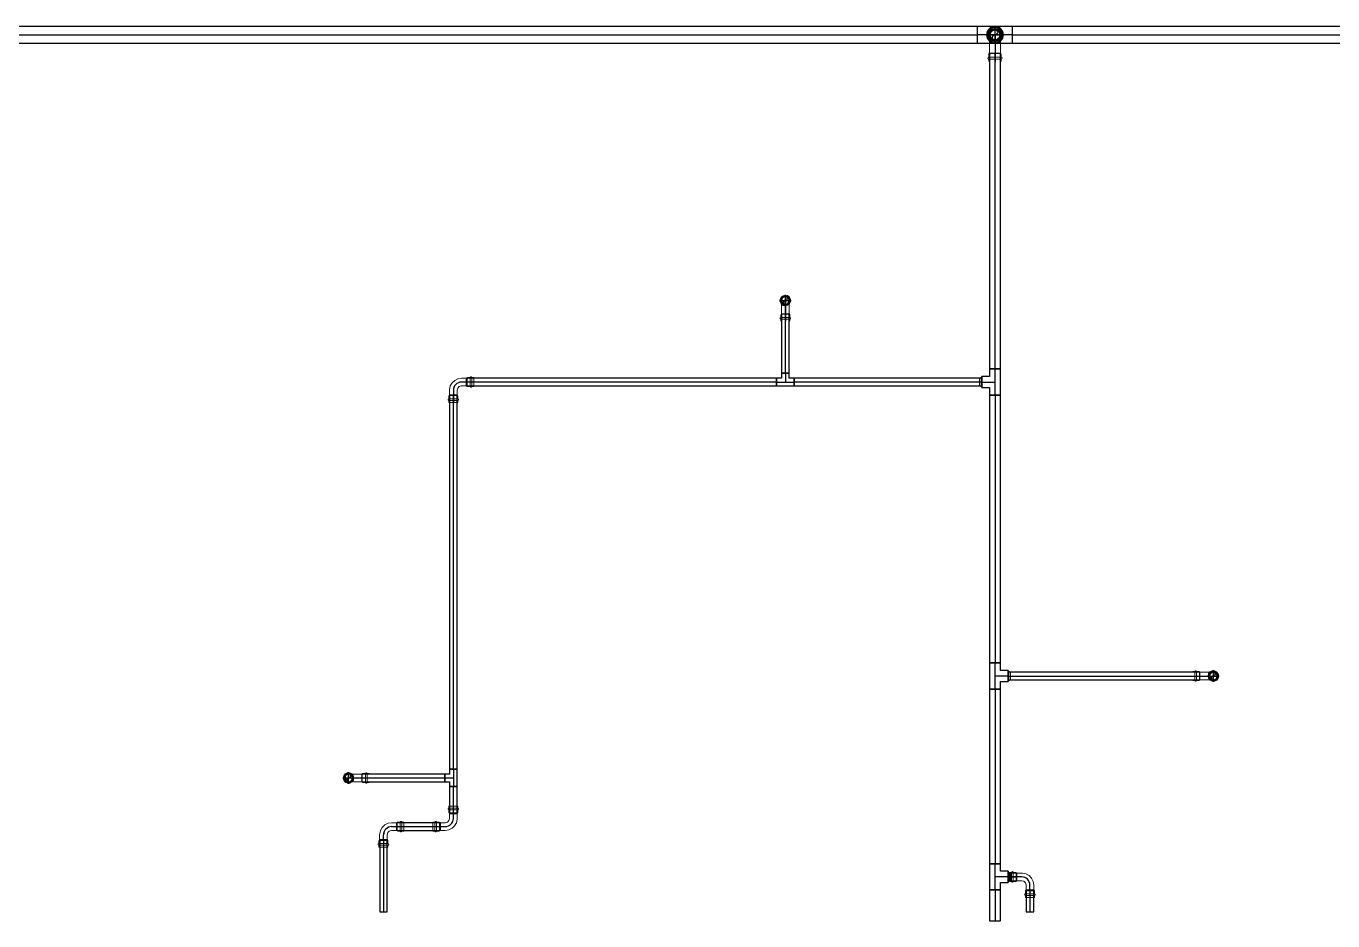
# Model space of a CAD drawing. Header units: inches. Extents: x -3325 to -59, y 5 to 733.
# Drawn here: x -1687 to -1462.6, y 119.8 to 273.5 of the extents above; entities that cross this region are included whole.
import ezdxf

# ---------------------------------------------------------------- set-up
doc = ezdxf.new("R2010")
doc.units = ezdxf.units.IN
doc.header["$MEASUREMENT"] = 0
doc.layers.add('P-PIPE', color=3, linetype='Continuous', lineweight=9)
doc.layers.add('X - REF - FP', color=7, linetype='Continuous', true_color=0xb90000)

# ---------------------------------------------------------------- blocks, each defined once
blk = doc.blocks.new('Victaulic-VicPress316-Elbow 90-45deg Style P568_P571 - Standard-523083-FIFTH LEVEL')
at = {"layer": 'P-PIPE'}
for p, q in [((-0.77, 3.52), (-0.77, 3.18)), ((0.77, 3.52), (-0.77, 3.52)), ((-0.77, 3.52), (0.77, 3.52)), ((-0.77, 3.18), (0.77, 3.18)), ((0.77, 3.18), (-0.77, 3.18)), ((-0.77, 2.89), (-0.77, 2.44)), ((-0.77, 2.89), (0.77, 2.89)), ((0.77, 2.89), (-0.77, 2.89)), ((-0.66, 3.52), (-0.66, 2.22)), ((-0.66, 3.52), (0.66, 3.52)), ((0.66, 3.52), (-0.66, 3.52)), ((-0.66, 2.33), (-0.66, 1.39)), ((0, 2.33), (-0.66, 2.33)), ((-0.66, 2.33), (0, 2.33)), ((0, 2.33), (0.66, 2.33)), ((0.66, 2.33), (0, 2.33)), ((0, 1.39), (0, 2.33)), ((0.66, 2.22), (0.66, 3.52)), ((0.66, 1.39), (0.66, 2.33)), ((0.77, 3.18), (0.77, 3.52)), ((0.77, 2.44), (0.77, 2.89)), ((-3.18, 0.77), (-3.52, 0.77)), ((-3.52, 0.77), (-3.52, -0.77)), ((-3.52, -0.77), (-3.52, 0.77)), ((-2.22, 0.66), (-3.52, 0.66)), ((-3.52, -0.66), (-3.52, 0.66)), ((-3.52, 0.66), (-3.52, -0.66)), ((-3.18, -0.77), (-3.18, 0.77)), ((-3.18, 0.77), (-3.18, -0.77)), ((-2.44, 0.77), (-2.89, 0.77)), ((-2.89, -0.77), (-2.89, 0.77)), ((-2.89, 0.77), (-2.89, -0.77)), ((-1.39, 0.66), (-2.33, 0.66)), ((-2.33, 0), (-2.33, 0.66)), ((-2.33, 0.66), (-2.33, 0)), ((-2.22, -0.66), (-2.22, 0.66)), ((-2.22, 0.66), (-2.22, -0.66)), ((-0.66, 2.22), (0.66, 2.22)), ((0.66, 2.22), (-0.66, 2.22)), ((-3.52, -0.66), (-2.22, -0.66)), ((-3.52, -0.77), (-3.18, -0.77)), ((-2.89, -0.77), (-2.44, -0.77)), ((-2.33, 0), (-2.33, -0.66)), ((-2.33, -0.66), (-2.33, 0)), ((-1.39, 0), (-2.33, 0)), ((-2.33, -0.66), (-1.39, -0.66))]:
    blk.add_line(p, q, dxfattribs=at)
at = {"layer": 'P-PIPE', "flags": 128}
for points in [[(-0.77, 2.89), (-0.89, 2.96), (-0.9, 3.1), (-0.79, 3.18), (-0.77, 3.18)], [(0.77, 3.18), (0.67, 3.18), (0.42, 3.18), (0.07, 3.18), (-0.3, 3.18), (-0.6, 3.18), (-0.75, 3.18), (-0.77, 3.18)], [(-0.77, 3.18), (-0.67, 3.18), (-0.42, 3.18), (-0.07, 3.18), (0.3, 3.18), (0.6, 3.18), (0.75, 3.18), (0.77, 3.18)], [(-0.77, 2.89), (-0.67, 2.89), (-0.42, 2.89), (-0.07, 2.89), (0.3, 2.89), (0.6, 2.89), (0.75, 2.89), (0.77, 2.89)], [(0.77, 2.89), (0.67, 2.89), (0.42, 2.89), (0.07, 2.89), (-0.3, 2.89), (-0.6, 2.89), (-0.75, 2.89), (-0.77, 2.89)], [(-0.66, 2.22), (-0.77, 2.41), (-0.77, 2.44)], [(0.77, 2.44), (0.68, 2.24), (0.66, 2.22)], [(0.77, 3.18), (0.89, 3.11), (0.9, 2.98), (0.79, 2.89), (0.77, 2.89)], [(-3.18, 0.77), (-3.11, 0.89), (-2.98, 0.9), (-2.89, 0.79), (-2.89, 0.77)], [(-3.18, 0.77), (-3.18, 0.67), (-3.18, 0.42), (-3.18, 0.07), (-3.18, -0.3), (-3.18, -0.6), (-3.18, -0.75), (-3.18, -0.77)], [(-3.18, -0.77), (-3.18, -0.67), (-3.18, -0.42), (-3.18, -0.07), (-3.18, 0.3), (-3.18, 0.6), (-3.18, 0.75), (-3.18, 0.77)], [(-2.89, -0.77), (-2.89, -0.67), (-2.89, -0.42), (-2.89, -0.07), (-2.89, 0.3), (-2.89, 0.6), (-2.89, 0.75), (-2.89, 0.77)], [(-2.89, 0.77), (-2.89, 0.67), (-2.89, 0.42), (-2.89, 0.07), (-2.89, -0.3), (-2.89, -0.6), (-2.89, -0.75), (-2.89, -0.77)], [(-2.44, 0.77), (-2.24, 0.68), (-2.22, 0.66)], [(-0.66, 1.39), (-0.75, 1.04), (-1, 0.77), (-1.35, 0.66), (-1.39, 0.66)], [(-1.39, -0.66), (-0.78, -0.56), (-0.23, -0.29), (0.22, 0.13), (0.53, 0.67), (0.65, 1.27), (0.66, 1.39)], [(-2.89, -0.77), (-2.96, -0.89), (-3.1, -0.9), (-3.18, -0.79), (-3.18, -0.77)], [(-2.22, -0.66), (-2.41, -0.77), (-2.44, -0.77)]]:
    blk.add_lwpolyline(points, dxfattribs=at)
at = {"layer": 'P-PIPE'}
blk.add_arc((-1.39, 1.39), 1.39, 270, 0, dxfattribs=at)
blk = doc.blocks.new('Victaulic-VicPress316-Elbow 90-45deg Style P568_P571 - Standard-V2-FIFTH LEVEL')
at = {"layer": 'P-PIPE'}
for p, q in [((-1934.31, 162.63), (-1934.64, 162.63)), ((-1933.35, 162.52), (-1934.64, 162.52)), ((-1934.64, 161.86), (-1934.64, 161.86)), ((-1934.64, 161.86), (-1934.64, 161.86)), ((-1934.64, 161.86), (-1934.64, 161.86)), ((-1934.64, 161.86), (-1934.64, 161.86)), ((-1934.31, 161.86), (-1934.31, 161.86)), ((-1934.31, 161.86), (-1934.31, 161.86)), ((-1933.56, 162.63), (-1934.02, 162.63)), ((-1934.02, 161.86), (-1934.02, 161.86)), ((-1934.02, 161.86), (-1934.02, 161.86)), ((-1932.52, 162.52), (-1933.45, 162.52)), ((-1933.45, 162.52), (-1933.45, 161.86)), ((-1933.45, 161.86), (-1933.45, 162.52)), ((-1933.45, 161.86), (-1933.45, 161.21)), ((-1933.45, 161.21), (-1933.45, 161.86)), ((-1932.52, 161.86), (-1933.45, 161.86)), ((-1933.35, 161.86), (-1933.35, 161.86)), ((-1933.35, 161.86), (-1933.35, 161.86)), ((-1932.52, 161.86), (-1931.12, 161.86)), ((-1931.12, 161.86), (-1931.12, 161.86)), ((-1934.64, 161.21), (-1933.35, 161.21)), ((-1934.64, 161.1), (-1934.31, 161.1)), ((-1934.02, 161.1), (-1933.56, 161.1)), ((-1933.45, 161.21), (-1932.52, 161.21))]:
    blk.add_line(p, q, dxfattribs=at)
at = {"layer": 'P-PIPE', "flags": 128}
for points in [[(-1934.31, 162.63), (-1934.24, 162.75), (-1934.1, 162.76), (-1934.02, 162.65), (-1934.02, 162.63)], [(-1934.31, 162.63), (-1934.31, 162.54), (-1934.31, 162.29), (-1934.31, 161.93), (-1934.31, 161.86)], [(-1934.31, 161.86), (-1934.31, 162.23), (-1934.31, 162.51), (-1934.31, 162.63), (-1934.31, 162.63)], [(-1934.31, 161.1), (-1934.31, 161.19), (-1934.31, 161.44), (-1934.31, 161.8), (-1934.31, 161.86)], [(-1934.31, 161.86), (-1934.31, 161.5), (-1934.31, 161.22), (-1934.31, 161.1), (-1934.31, 161.1)], [(-1934.02, 162.63), (-1934.02, 162.54), (-1934.02, 162.29), (-1934.02, 161.93), (-1934.02, 161.86)], [(-1934.02, 161.86), (-1934.02, 162.23), (-1934.02, 162.51), (-1934.02, 162.63), (-1934.02, 162.63)], [(-1934.02, 161.1), (-1934.02, 161.19), (-1934.02, 161.44), (-1934.02, 161.8), (-1934.02, 161.86)], [(-1934.02, 161.86), (-1934.02, 161.5), (-1934.02, 161.22), (-1934.02, 161.1), (-1934.02, 161.1)], [(-1933.56, 162.63), (-1933.36, 162.54), (-1933.35, 162.52)], [(-1931.12, 162.52), (-1931.22, 162.52), (-1931.48, 162.52), (-1931.89, 162.52), (-1932.37, 162.52), (-1932.52, 162.52)], [(-1930.21, 161.86), (-1930.31, 162.26), (-1930.56, 162.58), (-1930.93, 162.76), (-1931.34, 162.75), (-1931.71, 162.56), (-1931.96, 162.24), (-1932.04, 161.86)], [(-1932.04, 161.86), (-1931.94, 161.47), (-1931.69, 161.15), (-1931.32, 160.97), (-1930.91, 160.98), (-1930.54, 161.17), (-1930.29, 161.49), (-1930.21, 161.86)], [(-1930.36, 161.86), (-1930.45, 162.23), (-1930.7, 162.51), (-1931.06, 162.63), (-1931.43, 162.57), (-1931.73, 162.34), (-1931.88, 162), (-1931.89, 161.86)], [(-1931.89, 161.86), (-1931.8, 161.5), (-1931.55, 161.22), (-1931.19, 161.1), (-1930.82, 161.16), (-1930.52, 161.39), (-1930.37, 161.73), (-1930.36, 161.86)], [(-1934.02, 161.1), (-1934.08, 160.98), (-1934.22, 160.97), (-1934.31, 161.08), (-1934.31, 161.1)], [(-1933.35, 161.21), (-1933.54, 161.1), (-1933.56, 161.1)], [(-1932.52, 161.21), (-1932.02, 161.21), (-1931.59, 161.21), (-1931.28, 161.21), (-1931.13, 161.21), (-1931.12, 161.21)]]:
    blk.add_lwpolyline(points, dxfattribs=at)
at = {"layer": 'P-PIPE'}
for radius, start, end in [(0.766, 0, 180), (0.766, 0, 180), (0.766, 0, 180), (0.766, 180, 0), (0.766, 180, 0), (0.766, 180, 0), (0.657, 0, 180), (0.657, 0, 180), (0.657, 90, 180), (0.658, 180, 0), (0.658, 180, 0), (0.657, 180, 270), (0.658, 0, 90), (0.658, 270, 0)]:
    blk.add_arc((-1931.12, 161.86), radius, start, end, dxfattribs=at)
blk = doc.blocks.new('Victaulic-VicPress316-Elbow 90-45deg Style P568_P571 - Standard-V1-FIFTH LEVEL')
at = {"layer": 'P-PIPE'}
for p, q in [((-2327.12, 161.86), (-2327.12, 161.86)), ((-2327.12, 161.86), (-2325.73, 161.86)), ((-2324.79, 162.52), (-2325.73, 162.52)), ((-2325.73, 161.86), (-2324.79, 161.86)), ((-2323.6, 162.52), (-2324.9, 162.52)), ((-2324.9, 161.86), (-2324.9, 161.86)), ((-2324.9, 161.86), (-2324.9, 161.86)), ((-2324.79, 162.52), (-2324.79, 161.86)), ((-2324.79, 161.86), (-2324.79, 162.52)), ((-2324.79, 161.86), (-2324.79, 161.21)), ((-2324.79, 161.21), (-2324.79, 161.86)), ((-2324.23, 162.63), (-2324.69, 162.63)), ((-2324.23, 161.86), (-2324.23, 161.86)), ((-2324.23, 161.86), (-2324.23, 161.86)), ((-2323.6, 162.63), (-2323.94, 162.63)), ((-2323.94, 161.86), (-2323.94, 161.86)), ((-2323.94, 161.86), (-2323.94, 161.86)), ((-2323.6, 161.86), (-2323.6, 161.86)), ((-2323.6, 161.86), (-2323.6, 161.86)), ((-2323.6, 161.86), (-2323.6, 161.86)), ((-2323.6, 161.86), (-2323.6, 161.86)), ((-2325.73, 161.21), (-2324.79, 161.21)), ((-2324.9, 161.21), (-2323.6, 161.21)), ((-2324.69, 161.1), (-2324.23, 161.1)), ((-2323.94, 161.1), (-2323.6, 161.1))]:
    blk.add_line(p, q, dxfattribs=at)
at = {"layer": 'P-PIPE', "flags": 128}
for points in [[(-2326.21, 161.86), (-2326.31, 162.26), (-2326.56, 162.58), (-2326.93, 162.76), (-2327.34, 162.75), (-2327.71, 162.56), (-2327.96, 162.24), (-2328.04, 161.86)], [(-2328.04, 161.86), (-2327.94, 161.47), (-2327.69, 161.15), (-2327.32, 160.97), (-2326.91, 160.98), (-2326.54, 161.17), (-2326.29, 161.49), (-2326.21, 161.86)], [(-2326.36, 161.86), (-2326.45, 162.23), (-2326.7, 162.51), (-2327.06, 162.63), (-2327.43, 162.57), (-2327.73, 162.34), (-2327.88, 162), (-2327.89, 161.86)], [(-2327.89, 161.86), (-2327.8, 161.5), (-2327.55, 161.22), (-2327.19, 161.1), (-2326.82, 161.16), (-2326.52, 161.39), (-2326.37, 161.73), (-2326.36, 161.86)], [(-2325.73, 162.52), (-2326.23, 162.52), (-2326.66, 162.52), (-2326.97, 162.52), (-2327.12, 162.52), (-2327.12, 162.52)], [(-2324.9, 162.52), (-2324.71, 162.63), (-2324.69, 162.63)], [(-2324.23, 162.63), (-2324.17, 162.75), (-2324.03, 162.76), (-2323.94, 162.65), (-2323.94, 162.63)], [(-2324.23, 162.63), (-2324.23, 162.54), (-2324.23, 162.29), (-2324.23, 161.93), (-2324.23, 161.86)], [(-2324.23, 161.86), (-2324.23, 162.23), (-2324.23, 162.51), (-2324.23, 162.63), (-2324.23, 162.63)], [(-2324.23, 161.1), (-2324.23, 161.19), (-2324.23, 161.44), (-2324.23, 161.8), (-2324.23, 161.86)], [(-2324.23, 161.86), (-2324.23, 161.5), (-2324.23, 161.22), (-2324.23, 161.1), (-2324.23, 161.1)], [(-2323.94, 162.63), (-2323.94, 162.54), (-2323.94, 162.29), (-2323.94, 161.93), (-2323.94, 161.86)], [(-2323.94, 161.86), (-2323.94, 162.23), (-2323.94, 162.51), (-2323.94, 162.63), (-2323.94, 162.63)], [(-2323.94, 161.1), (-2323.94, 161.19), (-2323.94, 161.44), (-2323.94, 161.8), (-2323.94, 161.86)], [(-2323.94, 161.86), (-2323.94, 161.5), (-2323.94, 161.22), (-2323.94, 161.1), (-2323.94, 161.1)], [(-2327.12, 161.21), (-2327.03, 161.21), (-2326.77, 161.21), (-2326.36, 161.21), (-2325.88, 161.21), (-2325.73, 161.21)], [(-2324.69, 161.1), (-2324.89, 161.19), (-2324.9, 161.21)], [(-2323.94, 161.1), (-2324.01, 160.98), (-2324.15, 160.97), (-2324.23, 161.08), (-2324.23, 161.1)]]:
    blk.add_lwpolyline(points, dxfattribs=at)
at = {"layer": 'P-PIPE'}
for radius, start, end in [(0.767, 0, 180), (0.767, 0, 180), (0.767, 0, 180), (0.767, 180, 360), (0.767, 180, 0), (0.767, 180, 0), (0.657, 360, 180), (0.657, 0, 180), (0.657, 90, 180), (0.658, 180, 0), (0.658, 180, 0), (0.657, 180, 270), (0.658, 0, 90), (0.658, 270, 0)]:
    blk.add_arc((-2327.12, 161.86), radius, start, end, dxfattribs=at)
blk = doc.blocks.new('Victaulic-VicPress316-Elbow 90-45deg Style P568_P571 - Standard-1244383-FIFTH LEVEL')
at = {"layer": 'P-PIPE'}
for p, q in [((-3.18, 0.77), (-3.52, 0.77)), ((-3.52, 0.77), (-3.52, -0.77)), ((-3.52, -0.77), (-3.52, 0.77)), ((-2.22, 0.66), (-3.52, 0.66)), ((-3.52, -0.66), (-3.52, 0.66)), ((-3.52, 0.66), (-3.52, -0.66)), ((-3.18, -0.77), (-3.18, 0.77)), ((-3.18, 0.77), (-3.18, -0.77)), ((-2.44, 0.77), (-2.89, 0.77)), ((-2.89, -0.77), (-2.89, 0.77)), ((-2.89, 0.77), (-2.89, -0.77)), ((-1.39, 0.66), (-2.33, 0.66)), ((-2.33, 0), (-2.33, 0.66)), ((-2.33, 0.66), (-2.33, 0)), ((-2.33, 0), (-2.33, -0.66)), ((-2.33, -0.66), (-2.33, 0)), ((-1.39, 0), (-2.33, 0)), ((-2.22, -0.66), (-2.22, 0.66)), ((-2.22, 0.66), (-2.22, -0.66)), ((-3.52, -0.66), (-2.22, -0.66)), ((-3.52, -0.77), (-3.18, -0.77)), ((-2.89, -0.77), (-2.44, -0.77)), ((-2.33, -0.66), (-1.39, -0.66)), ((-0.66, -1.39), (-0.66, -2.33)), ((-0.66, -2.22), (-0.66, -3.52)), ((0.66, -2.22), (-0.66, -2.22)), ((-0.66, -2.22), (0.66, -2.22)), ((0, -1.39), (0, -2.33)), ((0.66, -2.33), (0.66, -1.39)), ((0.66, -3.52), (0.66, -2.22)), ((-0.77, -2.44), (-0.77, -2.89)), ((0.77, -2.89), (-0.77, -2.89)), ((-0.77, -2.89), (0.77, -2.89)), ((-0.77, -3.18), (-0.77, -3.52)), ((0.77, -3.18), (-0.77, -3.18)), ((-0.77, -3.18), (0.77, -3.18)), ((-0.77, -3.52), (0.77, -3.52)), ((0.77, -3.52), (-0.77, -3.52)), ((0, -2.33), (-0.66, -2.33)), ((-0.66, -2.33), (0, -2.33)), ((0.66, -3.52), (-0.66, -3.52)), ((-0.66, -3.52), (0.66, -3.52)), ((0, -2.33), (0.66, -2.33)), ((0.66, -2.33), (0, -2.33)), ((0.77, -2.89), (0.77, -2.44)), ((0.77, -3.52), (0.77, -3.18))]:
    blk.add_line(p, q, dxfattribs=at)
at = {"layer": 'P-PIPE', "flags": 128}
for points in [[(-3.18, 0.77), (-3.11, 0.89), (-2.98, 0.9), (-2.89, 0.79), (-2.89, 0.77)], [(-3.18, 0.77), (-3.18, 0.67), (-3.18, 0.42), (-3.18, 0.07), (-3.18, -0.3), (-3.18, -0.6), (-3.18, -0.75), (-3.18, -0.77)], [(-3.18, -0.77), (-3.18, -0.67), (-3.18, -0.42), (-3.18, -0.07), (-3.18, 0.3), (-3.18, 0.6), (-3.18, 0.75), (-3.18, 0.77)], [(-2.89, -0.77), (-2.89, -0.67), (-2.89, -0.42), (-2.89, -0.07), (-2.89, 0.3), (-2.89, 0.6), (-2.89, 0.75), (-2.89, 0.77)], [(-2.89, 0.77), (-2.89, 0.67), (-2.89, 0.42), (-2.89, 0.07), (-2.89, -0.3), (-2.89, -0.6), (-2.89, -0.75), (-2.89, -0.77)], [(-2.44, 0.77), (-2.24, 0.68), (-2.22, 0.66)], [(0.66, -1.39), (0.56, -0.78), (0.29, -0.23), (-0.13, 0.22), (-0.67, 0.53), (-1.27, 0.65), (-1.39, 0.66)], [(-2.89, -0.77), (-2.96, -0.89), (-3.1, -0.9), (-3.18, -0.79), (-3.18, -0.77)], [(-2.22, -0.66), (-2.41, -0.77), (-2.44, -0.77)], [(-1.39, -0.66), (-1.04, -0.75), (-0.77, -1), (-0.66, -1.35), (-0.66, -1.39)], [(-0.77, -2.44), (-0.68, -2.24), (-0.66, -2.22)], [(0.66, -2.22), (0.77, -2.41), (0.77, -2.44)], [(-0.77, -3.18), (-0.89, -3.11), (-0.9, -2.98), (-0.79, -2.89), (-0.77, -2.89)], [(0.77, -2.89), (0.67, -2.89), (0.42, -2.89), (0.07, -2.89), (-0.3, -2.89), (-0.6, -2.89), (-0.75, -2.89), (-0.77, -2.89)], [(-0.77, -2.89), (-0.67, -2.89), (-0.42, -2.89), (-0.07, -2.89), (0.3, -2.89), (0.6, -2.89), (0.75, -2.89), (0.77, -2.89)], [(-0.77, -3.18), (-0.67, -3.18), (-0.42, -3.18), (-0.07, -3.18), (0.3, -3.18), (0.6, -3.18), (0.75, -3.18), (0.77, -3.18)], [(0.77, -3.18), (0.67, -3.18), (0.42, -3.18), (0.07, -3.18), (-0.3, -3.18), (-0.6, -3.18), (-0.75, -3.18), (-0.77, -3.18)], [(0.77, -2.89), (0.89, -2.96), (0.9, -3.1), (0.79, -3.18), (0.77, -3.18)]]:
    blk.add_lwpolyline(points, dxfattribs=at)
at = {"layer": 'P-PIPE'}
blk.add_arc((-1.39, -1.39), 1.39, 360, 90, dxfattribs=at)
blk = doc.blocks.new('Transition - Generic - Plumbing-CW-1126388-FIFTH LEVEL')
at = {"layer": 'P-PIPE'}
for radius, start, end in [(1.31, 0, 180), (1.31, 180, 0), (0.812, 0, 180), (0.813, 180, 0)]:
    blk.add_arc((-2607, 272), radius, start, end, dxfattribs=at)
blk = doc.blocks.new('Victaulic-VicPress316-Elbow 90-45deg Style P568_P571 - Standard-V11-FIFTH LEVEL')
at = {"layer": 'P-PIPE'}
for p, q in [((-3077.06, 595.55), (-3077.06, 595.17)), ((-3077.06, 594.85), (-3077.06, 594.29)), ((-3076.95, 595.55), (-3076.95, 594.07)), ((-3076, 595.55), (-3076, 595.55)), ((-3076, 595.55), (-3076, 595.55)), ((-3076, 595.55), (-3076, 595.55)), ((-3076, 595.55), (-3076, 595.55)), ((-3076, 595.17), (-3076, 595.17)), ((-3076, 595.17), (-3076, 595.17)), ((-3076, 594.85), (-3076, 594.85)), ((-3076, 594.85), (-3076, 594.85)), ((-3075.05, 594.07), (-3075.05, 595.55)), ((-3074.94, 595.17), (-3074.94, 595.55)), ((-3074.94, 594.29), (-3074.94, 594.85)), ((-3076.95, 594.18), (-3076.95, 593.02)), ((-3076, 594.18), (-3076.95, 594.18)), ((-3076.95, 594.18), (-3076, 594.18)), ((-3075.05, 594.18), (-3076, 594.18)), ((-3076, 594.18), (-3075.05, 594.18)), ((-3076, 593.02), (-3076, 594.18)), ((-3076, 594.07), (-3076, 594.07)), ((-3076, 594.07), (-3076, 594.07)), ((-3076, 591), (-3076, 593.02)), ((-3075.05, 593.02), (-3075.05, 594.18)), ((-3076, 591), (-3076, 591))]:
    blk.add_line(p, q, dxfattribs=at)
at = {"layer": 'P-PIPE', "flags": 128}
for points in [[(-3077.06, 594.85), (-3077.2, 594.92), (-3077.21, 595.08), (-3077.09, 595.17), (-3077.06, 595.17)], [(-3077.06, 595.17), (-3076.97, 595.17), (-3076.71, 595.17), (-3076.32, 595.17), (-3076, 595.17)], [(-3076, 595.17), (-3076.44, 595.17), (-3076.79, 595.17), (-3077.01, 595.17), (-3077.06, 595.17)], [(-3077.06, 594.85), (-3076.97, 594.85), (-3076.71, 594.85), (-3076.32, 594.85), (-3076, 594.85)], [(-3076, 594.85), (-3076.44, 594.85), (-3076.79, 594.85), (-3077.01, 594.85), (-3077.06, 594.85)], [(-3074.94, 595.17), (-3075.04, 595.17), (-3075.3, 595.17), (-3075.68, 595.17), (-3076, 595.17)], [(-3076, 595.17), (-3075.57, 595.17), (-3075.21, 595.17), (-3074.99, 595.17), (-3074.94, 595.17)], [(-3074.94, 594.85), (-3075.04, 594.85), (-3075.3, 594.85), (-3075.68, 594.85), (-3076, 594.85)], [(-3076, 594.85), (-3075.57, 594.85), (-3075.21, 594.85), (-3074.99, 594.85), (-3074.94, 594.85)], [(-3074.94, 595.17), (-3074.81, 595.1), (-3074.79, 594.94), (-3074.92, 594.85), (-3074.94, 594.85)], [(-3076.95, 594.07), (-3077.06, 594.26), (-3077.06, 594.29)], [(-3076.95, 591), (-3076.95, 591.09), (-3076.95, 591.36), (-3076.95, 591.79), (-3076.95, 592.32), (-3076.95, 592.92), (-3076.95, 593.02)], [(-3074.94, 594.29), (-3075.03, 594.09), (-3075.05, 594.07)], [(-3075.05, 593.02), (-3075.05, 592.41), (-3075.05, 591.86), (-3075.05, 591.42), (-3075.05, 591.12), (-3075.05, 591), (-3075.05, 591)], [(-3076, 592.22), (-3076.47, 592.13), (-3076.87, 591.87), (-3077.13, 591.47), (-3077.23, 591.01), (-3077.14, 590.54), (-3076.87, 590.14), (-3076.48, 589.87), (-3076.02, 589.78), (-3076, 589.78)], [(-3076.95, 591), (-3076.86, 591.41), (-3076.6, 591.74), (-3076.23, 591.92), (-3076, 591.95)], [(-3076, 590.05), (-3076.41, 590.14), (-3076.74, 590.4), (-3076.93, 590.78), (-3076.95, 591)], [(-3076, 589.78), (-3075.54, 589.87), (-3075.14, 590.13), (-3074.87, 590.53), (-3074.78, 590.99), (-3074.87, 591.46), (-3075.13, 591.86), (-3075.53, 592.13), (-3075.99, 592.22), (-3076, 592.22)], [(-3076, 591.95), (-3075.59, 591.86), (-3075.27, 591.6), (-3075.08, 591.22), (-3075.05, 591)], [(-3075.05, 591), (-3075.15, 590.59), (-3075.4, 590.26), (-3075.78, 590.08), (-3076, 590.05)]]:
    blk.add_lwpolyline(points, dxfattribs=at)
at = {"layer": 'P-PIPE'}
for radius, start, end in [(1.06, 90, 270), (1.06, 90, 270), (1.06, 90, 270), (0.95, 90, 270), (0.95, 90, 270), (0.95, 90, 180), (0.95, 180, 270), (1.06, 270, 90), (1.06, 270, 90), (1.06, 270, 90), (0.95, 270, 90), (0.95, 270, 90), (0.95, 0, 90), (0.95, 270, 0)]:
    blk.add_arc((-3076, 591), radius, start, end, dxfattribs=at)

msp = doc.modelspace()

# ---------------------------------------------------------------- linework, layer by layer
at = {"layer": 'X - REF - FP'}
for p, q in [((-1523.62, 273.44), (-1844.63, 273.44)), ((-1844.63, 272), (-1523.62, 272)), ((-1844.63, 272), (-1523.62, 272)), ((-1517.63, 273.44), (-1523.62, 273.44)), ((-1523.62, 270.56), (-1523.62, 273.44)), ((-1517.63, 272), (-1523.62, 272)), ((-1522.12, 272), (-1519.12, 272)), ((-1520.62, 270.5), (-1520.62, 273.5)), ((-1520.62, 272), (-1520.62, 269.98)), ((-1402.62, 273.44), (-1517.63, 273.44)), ((-1517.63, 270.56), (-1517.63, 273.44)), ((-1517.63, 272), (-1402.62, 272)), ((-1517.63, 272), (-1402.62, 272)), ((-1844.63, 270.56), (-1523.62, 270.56)), ((-1523.62, 270.56), (-1517.63, 270.56)), ((-1520.62, 269.98), (-1520.62, 268.82)), ((-1520.62, 269.98), (-1520.62, 267.45)), ((-1517.63, 270.56), (-1402.62, 270.56)), ((-1521.58, 268.82), (-1521.58, 214.61)), ((-1519.67, 268.82), (-1521.58, 268.82)), ((-1520.62, 214.61), (-1520.62, 268.82)), ((-1520.62, 214.61), (-1520.62, 268.82)), ((-1519.67, 214.61), (-1519.67, 268.82)), ((-1556.62, 225.36), (-1556.62, 227.36)), ((-1557.62, 226.36), (-1555.62, 226.36)), ((-1556.62, 226.36), (-1556.62, 224.97)), ((-1556.62, 224.97), (-1556.62, 224.03)), ((-1556.62, 224.97), (-1556.62, 222.84)), ((-1557.28, 224.03), (-1557.28, 213.86)), ((-1555.97, 224.03), (-1557.28, 224.03)), ((-1556.62, 213.86), (-1556.62, 224.03)), ((-1556.62, 213.86), (-1556.62, 224.03)), ((-1555.97, 213.86), (-1555.97, 224.03)), ((-1555.97, 213.86), (-1557.28, 213.86)), ((-1557.28, 213.86), (-1557.28, 213.02)), ((-1557.28, 213.86), (-1555.97, 213.86)), ((-1555.97, 213.86), (-1557.28, 213.86)), ((-1556.62, 213.86), (-1556.62, 212.36)), ((-1555.97, 213.02), (-1555.97, 213.86)), ((-1522.87, 213.18), (-1523.28, 212.93)), ((-1521.58, 213.32), (-1522.87, 213.32)), ((-1522.87, 211.41), (-1522.87, 213.32)), ((-1522.87, 213.32), (-1522.87, 211.41)), ((-1521.58, 214.61), (-1521.58, 213.32)), ((-1521.58, 214.61), (-1519.67, 214.61)), ((-1519.67, 214.61), (-1521.58, 214.61)), ((-1519.67, 214.61), (-1521.58, 214.61)), ((-1520.62, 210.12), (-1520.62, 214.61)), ((-1519.67, 210.12), (-1519.67, 214.61)), ((-1613.63, 210.97), (-1613.63, 210.03)), ((-1613.63, 210.97), (-1613.63, 208.84)), ((-1611.29, 212.36), (-1612.23, 212.36)), ((-1558.12, 213.02), (-1611.29, 213.02)), ((-1611.29, 213.02), (-1611.29, 211.71)), ((-1558.12, 212.36), (-1611.29, 212.36)), ((-1558.12, 212.36), (-1611.29, 212.36)), ((-1611.29, 211.71), (-1558.12, 211.71)), ((-1558.12, 213.02), (-1558.12, 211.71)), ((-1557.28, 213.02), (-1558.12, 213.02)), ((-1558.12, 213.02), (-1558.12, 211.71)), ((-1558.12, 211.71), (-1558.12, 213.02)), ((-1558.12, 212.36), (-1555.13, 212.36)), ((-1558.12, 211.71), (-1555.13, 211.71)), ((-1555.13, 213.02), (-1555.97, 213.02)), ((-1555.13, 213.02), (-1555.13, 211.71)), ((-1555.13, 211.71), (-1555.13, 213.02)), ((-1523.28, 213.02), (-1555.13, 213.02)), ((-1555.13, 213.02), (-1555.13, 211.71)), ((-1523.28, 212.36), (-1555.13, 212.36)), ((-1523.28, 212.36), (-1555.13, 212.36)), ((-1555.13, 211.71), (-1523.28, 211.71)), ((-1523.28, 213.02), (-1523.28, 211.71)), ((-1522.87, 212.36), (-1523.28, 212.36)), ((-1523.28, 211.8), (-1522.87, 211.55)), ((-1522.87, 212.36), (-1520.62, 212.36)), ((-1522.87, 211.41), (-1521.58, 211.41)), ((-1521.58, 211.41), (-1521.58, 210.12)), ((-1614.28, 210.03), (-1614.28, 145.86)), ((-1612.97, 210.03), (-1614.28, 210.03)), ((-1613.63, 145.86), (-1613.63, 210.03)), ((-1613.63, 145.86), (-1613.63, 210.03)), ((-1612.97, 145.86), (-1612.97, 210.03)), ((-1521.58, 210.12), (-1521.58, 164.11)), ((-1521.58, 210.12), (-1519.67, 210.12)), ((-1521.58, 210.12), (-1519.67, 210.12)), ((-1519.67, 210.12), (-1521.58, 210.12)), ((-1520.62, 210.12), (-1520.62, 164.11)), ((-1520.62, 210.12), (-1520.62, 164.11)), ((-1519.67, 164.11), (-1519.67, 210.12)), ((-1521.58, 164.11), (-1521.58, 159.62)), ((-1519.67, 164.11), (-1521.58, 164.11)), ((-1521.58, 164.11), (-1519.67, 164.11)), ((-1521.58, 164.11), (-1519.67, 164.11)), ((-1520.62, 159.62), (-1520.62, 164.11)), ((-1519.67, 162.82), (-1519.67, 164.11)), ((-1518.38, 161.86), (-1520.62, 161.86)), ((-1518.38, 162.82), (-1519.67, 162.82)), ((-1518.38, 160.91), (-1518.38, 162.82)), ((-1518.38, 162.82), (-1518.38, 160.91)), ((-1517.97, 162.43), (-1518.38, 162.68)), ((-1518.38, 161.86), (-1517.97, 161.86)), ((-1485.45, 162.52), (-1517.97, 162.52)), ((-1517.97, 161.21), (-1517.97, 162.52)), ((-1517.97, 161.86), (-1485.45, 161.86)), ((-1517.97, 161.86), (-1485.45, 161.86)), ((-1485.45, 161.21), (-1485.45, 162.52)), ((-1485.45, 161.86), (-1484.52, 161.86)), ((-1484.52, 161.86), (-1483.12, 161.86)), ((-1484.12, 161.86), (-1482.12, 161.86)), ((-1483.12, 160.86), (-1483.12, 162.86)), ((-1519.67, 159.62), (-1521.58, 159.62)), ((-1521.58, 159.62), (-1519.67, 159.62)), ((-1521.58, 159.62), (-1521.58, 129.61)), ((-1521.58, 159.62), (-1519.67, 159.62)), ((-1520.62, 159.62), (-1520.62, 129.61)), ((-1520.62, 159.62), (-1520.62, 129.61)), ((-1519.67, 159.62), (-1519.67, 160.91)), ((-1519.67, 160.91), (-1518.38, 160.91)), ((-1519.67, 129.61), (-1519.67, 159.62)), ((-1518.38, 161.05), (-1517.97, 161.3)), ((-1517.97, 161.21), (-1485.45, 161.21)), ((-1612.97, 145.86), (-1614.28, 145.86)), ((-1614.28, 145.86), (-1614.28, 145.02)), ((-1614.28, 145.86), (-1612.97, 145.86)), ((-1612.97, 145.86), (-1614.28, 145.86)), ((-1613.63, 145.86), (-1613.63, 142.87)), ((-1612.97, 142.87), (-1612.97, 145.86)), ((-1632.62, 144.36), (-1630.62, 144.36)), ((-1631.62, 143.36), (-1631.62, 145.36)), ((-1631.62, 144.36), (-1630.23, 144.36)), ((-1630.23, 144.36), (-1629.29, 144.36)), ((-1630.23, 144.36), (-1628.1, 144.36)), ((-1615.12, 145.02), (-1629.29, 145.02)), ((-1629.29, 143.71), (-1629.29, 145.02)), ((-1629.29, 144.36), (-1615.12, 144.36)), ((-1629.29, 144.36), (-1615.12, 144.36)), ((-1629.29, 143.71), (-1615.12, 143.71)), ((-1615.12, 143.71), (-1615.12, 145.02)), ((-1614.28, 145.02), (-1615.12, 145.02)), ((-1615.12, 145.02), (-1615.12, 143.71)), ((-1615.12, 143.71), (-1615.12, 145.02)), ((-1615.12, 144.36), (-1613.63, 144.36)), ((-1615.12, 143.71), (-1614.28, 143.71)), ((-1614.28, 143.71), (-1614.28, 142.87)), ((-1614.28, 142.87), (-1612.97, 142.87)), ((-1612.97, 142.87), (-1614.28, 142.87)), ((-1614.28, 142.87), (-1614.28, 138.33)), ((-1612.97, 142.87), (-1614.28, 142.87)), ((-1613.63, 138.33), (-1613.63, 142.87)), ((-1613.63, 138.33), (-1613.63, 142.87)), ((-1612.97, 138.33), (-1612.97, 142.87)), ((-1613.63, 137.39), (-1613.63, 139.52)), ((-1612.97, 138.33), (-1614.28, 138.33)), ((-1613.63, 137.39), (-1613.63, 138.33)), ((-1624.23, 136), (-1623.3, 136)), ((-1624.23, 136), (-1622.11, 136)), ((-1615.95, 136.65), (-1623.3, 136.65)), ((-1623.3, 135.34), (-1623.3, 136.65)), ((-1623.3, 136), (-1615.95, 136)), ((-1623.3, 136), (-1615.95, 136)), ((-1623.3, 135.34), (-1615.95, 135.34)), ((-1615.95, 135.34), (-1615.95, 136.65)), ((-1615.95, 136), (-1615.02, 136)), ((-1626.28, 133.67), (-1626.28, 121.36)), ((-1626.28, 133.67), (-1624.97, 133.67)), ((-1625.63, 133.67), (-1625.63, 134.6)), ((-1625.63, 133.67), (-1625.63, 121.36)), ((-1625.63, 133.67), (-1625.63, 121.36)), ((-1624.97, 121.36), (-1624.97, 133.67)), ((-1521.58, 129.61), (-1521.58, 125.12)), ((-1519.67, 129.61), (-1521.58, 129.61)), ((-1521.58, 129.61), (-1519.67, 129.61)), ((-1521.58, 129.61), (-1519.67, 129.61)), ((-1520.62, 125.12), (-1520.62, 129.61)), ((-1519.67, 128.32), (-1519.67, 129.61)), ((-1518.38, 128.32), (-1519.67, 128.32)), ((-1518.38, 126.41), (-1518.38, 128.32)), ((-1518.38, 128.32), (-1518.38, 126.41)), ((-1517.97, 127.93), (-1518.38, 128.18)), ((-1516.95, 128.02), (-1517.97, 128.02)), ((-1517.97, 126.71), (-1517.97, 128.02)), ((-1516.95, 126.71), (-1516.95, 128.02)), ((-1518.38, 127.36), (-1520.62, 127.36)), ((-1519.67, 125.12), (-1519.67, 126.41)), ((-1519.67, 126.41), (-1518.38, 126.41)), ((-1518.38, 127.36), (-1517.97, 127.36)), ((-1518.38, 126.55), (-1517.97, 126.8)), ((-1516.02, 127.36), (-1518.14, 127.36)), ((-1517.97, 127.36), (-1516.95, 127.36)), ((-1517.97, 127.36), (-1516.95, 127.36)), ((-1517.97, 126.71), (-1516.95, 126.71)), ((-1516.02, 127.36), (-1516.95, 127.36)), ((-1514.63, 125.03), (-1514.63, 125.97)), ((-1521.58, 125.12), (-1521.58, 119.8)), ((-1521.58, 125.12), (-1519.67, 125.12)), ((-1519.67, 125.12), (-1521.58, 125.12)), ((-1521.58, 125.12), (-1519.67, 125.12)), ((-1520.62, 125.12), (-1520.62, 119.8)), ((-1520.62, 125.12), (-1520.62, 119.8)), ((-1519.67, 119.8), (-1519.67, 125.12)), ((-1515.28, 125.03), (-1515.28, 121.36)), ((-1515.28, 125.03), (-1513.97, 125.03)), ((-1514.63, 125.03), (-1514.63, 121.36)), ((-1514.63, 125.03), (-1514.63, 121.36)), ((-1513.97, 121.36), (-1513.97, 125.03)), ((-1626.28, 121.36), (-1624.97, 121.36)), ((-1515.28, 121.36), (-1513.97, 121.36)), ((-1521.58, 119.8), (-1519.67, 119.8))]:
    msp.add_line(p, q, dxfattribs=at)
for centre, radius, start, end in [((-1520.62, 272), 1.44, 0, 180), ((-1520.62, 272), 1.44, 180, 0), ((-1520.62, 272), 0.95, 180, 0), ((-1520.62, 272), 0.95, 0, 180), ((-1520.62, 271.52), 0.475, 90, 270), ((-1520.62, 272.47), 0.475, 270, 90), ((-1556.62, 226.36), 0.658, 0, 180), ((-1556.62, 226.69), 0.329, 270, 90), ((-1556.62, 226.36), 0.657, 180, 0), ((-1556.62, 226.04), 0.329, 90, 270), ((-1612.23, 210.97), 1.39, 90, 180), ((-1483.12, 161.86), 0.658, 0, 180), ((-1483.12, 161.86), 0.658, 180, 0), ((-1483.12, 161.54), 0.329, 90, 270), ((-1483.12, 162.19), 0.329, 270, 90), ((-1631.62, 144.36), 0.658, 0, 180), ((-1631.62, 144.36), 0.657, 180, 0), ((-1631.62, 144.04), 0.329, 90, 270), ((-1631.62, 144.69), 0.329, 270, 90), ((-1615.02, 137.39), 1.39, 270, 0), ((-1624.23, 134.6), 1.39, 90, 180), ((-1516.02, 125.97), 1.39, 0, 90)]:
    msp.add_arc(centre, radius, start, end, dxfattribs=at)

# ---------------------------------------------------------------- block references
for name, p in [('Transition - Generic - Plumbing-CW-1126388-FIFTH LEVEL', (1086.38, 0)), ('Victaulic-VicPress316-Elbow 90-45deg Style P568_P571 - Standard-V2-FIFTH LEVEL', (448, 0)), ('Victaulic-VicPress316-Elbow 90-45deg Style P568_P571 - Standard-V1-FIFTH LEVEL', (695.5, -17.5)), ('Victaulic-VicPress316-Elbow 90-45deg Style P568_P571 - Standard-523083-FIFTH LEVEL', (-1613.63, 136))]:
    msp.add_blockref(name, p, dxfattribs=at)
at = {"layer": 'X - REF - FP', "extrusion": (0, 0, -1), "rotation": 180}
msp.add_blockref('Victaulic-VicPress316-Elbow 90-45deg Style P568_P571 - Standard-V11-FIFTH LEVEL', (-1555.38, 863), dxfattribs=at)
at = {"layer": 'X - REF - FP'}
for name, p, rotation in [('Victaulic-VicPress316-Elbow 90-45deg Style P568_P571 - Standard-V1-FIFTH LEVEL', (-1718.49, -2100.76), 270), ('Victaulic-VicPress316-Elbow 90-45deg Style P568_P571 - Standard-523083-FIFTH LEVEL', (-1613.63, 212.36), 180), ('Victaulic-VicPress316-Elbow 90-45deg Style P568_P571 - Standard-1244383-FIFTH LEVEL', (-1625.63, 136), 90), ('Victaulic-VicPress316-Elbow 90-45deg Style P568_P571 - Standard-523083-FIFTH LEVEL', (-1514.63, 127.36), 90)]:
    msp.add_blockref(name, p, dxfattribs=dict(at, rotation=rotation))

doc.saveas('drawing.dxf')
